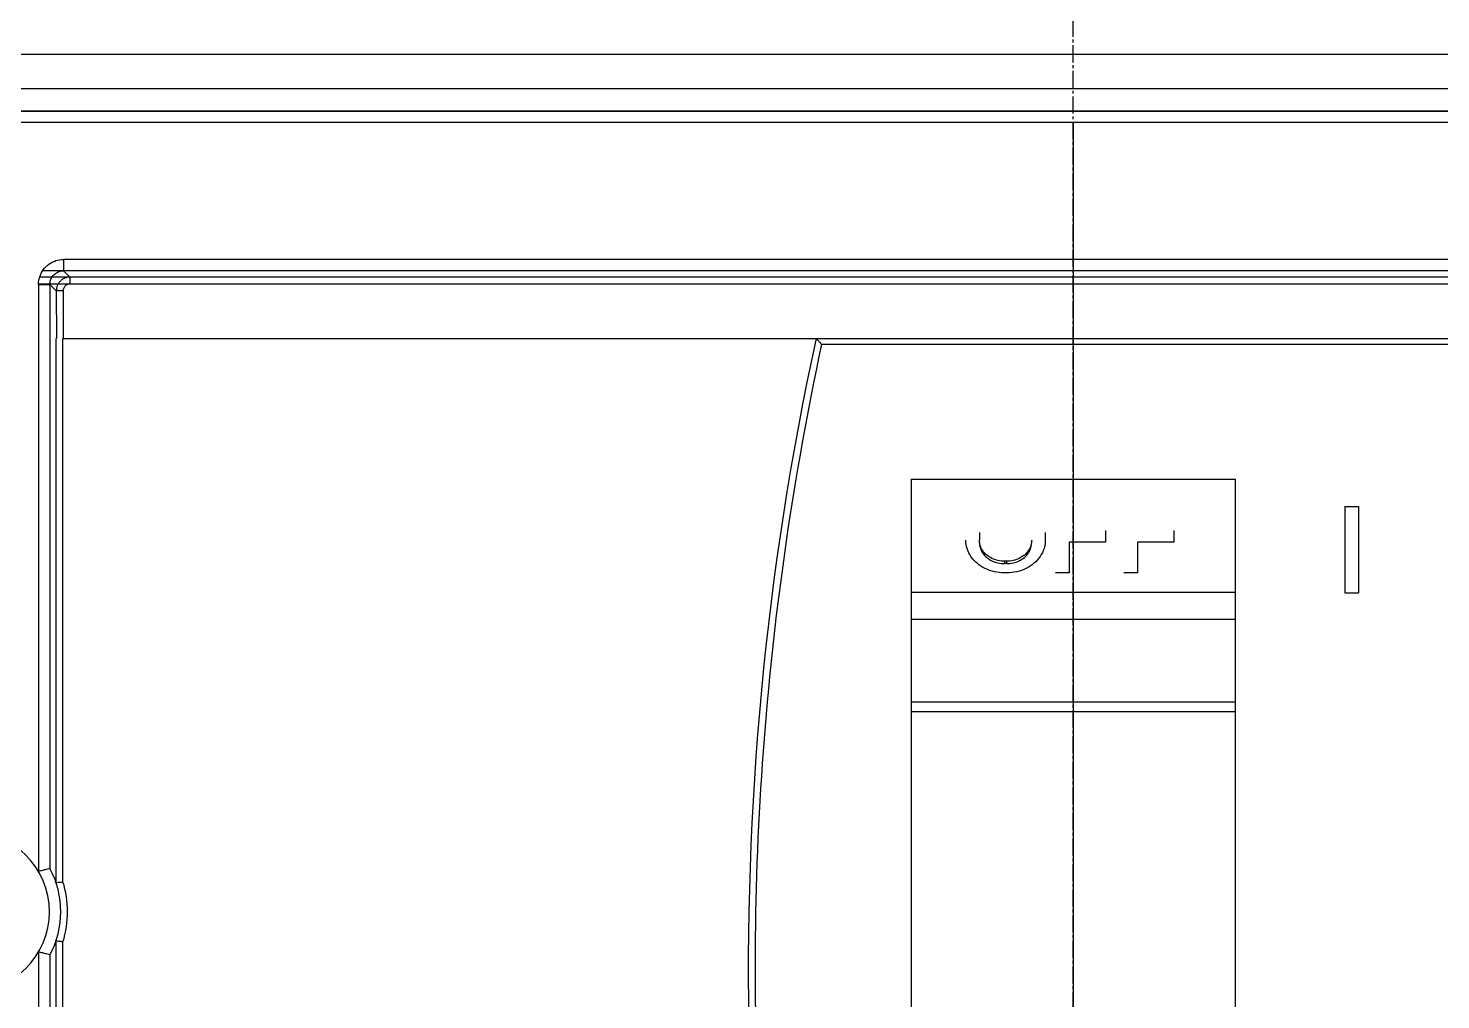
# Model space of a CAD drawing. Header units: millimetres. Extents: x 0 to 6325, y 0 to 4472.
# Drawn here: x 3766.6 to 3828.8, y 3349.6 to 3392.3 of the extents above; entities that cross this region are included whole.
import ezdxf

# ---------------------------------------------------------------- set-up
doc = ezdxf.new("R2010")
doc.units = ezdxf.units.MM
doc.linetypes.add('AXES2', pattern=[1.125, 0.75, -0.125, 0.125, -0.125])
doc.layers.add('AXE', color=80, linetype='AXES2')
doc.layers.add('THIET BI', color=2, linetype='Continuous')

# ---------------------------------------------------------------- blocks, each defined once
blk = doc.blocks.new('dfdfdfd')
for p, q in [((2712884.246, 167985.796), (2712745.946, 167985.796)), ((2712884.246, 167985.296), (2712745.946, 167985.296)), ((2712877.374, 167979.275), (2712788.167, 167979.275)), ((2712877.095, 167978.494), (2712787.118, 167978.494)), ((2712877.376, 167978.775), (2712787.249, 167978.775)), ((2712788.451, 167978.494), (2712788.17, 167978.775)), ((2712787.071, 167978.176), (2712787.571, 167978.176)), ((2712787.071, 167978.173), (2712787.071, 167952.363)), ((2712877.095, 167978.195), (2712787.072, 167978.195)), ((2712787.571, 167978.176), (2712787.571, 167952.494)), ((2712787.852, 167977.895), (2712787.571, 167978.176)), ((2712787.852, 167977.895), (2712787.854, 167975.796)), ((2712788.152, 167977.895), (2712787.852, 167977.895)), ((2712788.152, 167977.895), (2712788.152, 167975.796)), ((2712787.843, 167951.866), (2712787.843, 167975.796)), ((2712787.843, 167975.796), (2712787.854, 167975.796)), ((2712788.143, 167951.915), (2712788.143, 167975.796)), ((2712788.152, 167975.796), (2712877.375, 167975.796)), ((2712877.375, 167975.54), (2712821.522, 167975.54)), ((2712825.471, 167969.609), (2712825.471, 167924.394)), ((2712825.471, 167969.609), (2712839.721, 167969.609)), ((2712839.721, 167969.609), (2712839.721, 167924.394)), ((2712844.546, 167968.416), (2712844.546, 167964.616)), ((2712844.546, 167968.416), (2712845.146, 167968.416)), ((2712845.146, 167968.416), (2712845.146, 167964.616)), ((2712828.467, 167967.276), (2712828.467, 167966.938)), ((2712831.367, 167967.273), (2712831.367, 167966.935)), ((2712834.017, 167967.357), (2712834.017, 167966.849)), ((2712837.017, 167967.358), (2712837.017, 167966.85)), ((2712832.417, 167966.849), (2712832.417, 167965.496)), ((2712834.017, 167966.849), (2712832.417, 167966.849)), ((2712835.417, 167966.85), (2712835.417, 167965.497)), ((2712837.017, 167966.85), (2712835.417, 167966.85)), ((2712829.567, 167966.007), (2712829.567, 167965.901)), ((2712829.667, 167966.007), (2712829.567, 167966.007)), ((2712829.667, 167965.901), (2712829.667, 167966.007)), ((2712829.667, 167965.901), (2712829.567, 167965.901)), ((2712829.667, 167965.496), (2712829.567, 167965.496)), ((2712832.417, 167965.496), (2712831.817, 167965.496)), ((2712835.417, 167965.497), (2712834.817, 167965.497)), ((2712839.721, 167964.63), (2712825.471, 167964.63)), ((2712844.546, 167964.616), (2712845.146, 167964.616)), ((2712839.721, 167963.45), (2712825.471, 167963.45)), ((2712839.721, 167959.812), (2712825.471, 167959.812)), ((2712825.471, 167959.405), (2712839.721, 167959.405)), ((2712787.572, 167952.493), (2712787.572, 167952.493)), ((2712787.572, 167952.493), (2712787.572, 167952.493)), ((2712787.843, 167907.396), (2712787.843, 167949.326)), ((2712788.143, 167907.396), (2712788.143, 167949.277)), ((2712787.071, 167948.83), (2712787.071, 167906.419)), ((2712787.571, 167948.699), (2712787.571, 167906.417)), ((2712787.572, 167948.699), (2712787.572, 167948.7)), ((2712787.572, 167948.699), (2712787.572, 167948.7))]:
    blk.add_line(p, q)
for points in [[(2712787.571, 167952.494), (2712787.571, 167952.493), (2712787.572, 167952.493), (2712787.572, 167952.493)], [(2712787.571, 167952.494), (2712787.571, 167952.493), (2712787.572, 167952.493), (2712787.572, 167952.493)], [(2712787.571, 167948.699), (2712787.571, 167948.699), (2712787.572, 167948.699), (2712787.572, 167948.699)], [(2712787.571, 167948.699), (2712787.571, 167948.699), (2712787.572, 167948.699), (2712787.572, 167948.699)]]:
    blk.add_lwpolyline(points)
for centre, radius, start, end in [((2712949.296, 167947.996), 131, 167.74789, 195.0927), ((2712784.05, 167950.596), 3.5, 270, 90), ((2712784.05, 167950.596), 3.5, 270, 90), ((2712784.05, 167950.596), 4, 331.69761, 28.30239), ((2712784.05, 167950.596), 4, 331.69761, 28.30239), ((2712784.05, 167950.596), 4.3, 342.13881, 17.86127), ((2712784.05, 167950.596), 4.3, 342.13881, 17.86127)]:
    blk.add_arc(centre, radius, start, end)
for points, knots in [([(2712787.071, 167978.173), (2712787.071, 167978.287), (2712787.106, 167978.517), (2712787.264, 167978.83), (2712787.513, 167979.08), (2712787.826, 167979.239), (2712788.056, 167979.275), (2712788.17, 167979.275)], [0, 0, 0, 0, 0.340742, 0.686875, 1.034783, 1.380989, 1.721208, 1.721208, 1.721208, 1.721208]), ([(2712788.167, 167979.275), (2712788.168, 167979.213), (2712788.168, 167979.098), (2712788.168, 167978.946), (2712788.17, 167978.841), (2712788.169, 167978.79), (2712788.17, 167978.775)], [0, 0, 0, 0, 0.1862956, 0.3457623, 0.4554383, 0.4995353, 0.4995353, 0.4995353, 0.4995353]), ([(2712787.571, 167978.176), (2712787.571, 167978.238), (2712787.59, 167978.363), (2712787.676, 167978.534), (2712787.813, 167978.67), (2712787.983, 167978.756), (2712788.109, 167978.775), (2712788.17, 167978.775)], [0, 0, 0, 0, 0.1850432, 0.3743131, 0.564405, 0.7535797, 0.9383184, 0.9383184, 0.9383184, 0.9383184]), ([(2712788.451, 167978.494), (2712788.408, 167978.494), (2712788.319, 167978.485), (2712788.19, 167978.44), (2712788.07, 167978.365), (2712787.972, 167978.263), (2712787.901, 167978.145), (2712787.86, 167978.02), (2712787.852, 167977.935), (2712787.852, 167977.895)], [0, 0, 0, 0, 0.1294934, 0.266502, 0.4073563, 0.5485836, 0.6867646, 0.818265, 0.9393523, 0.9393523, 0.9393523, 0.9393523]), ([(2712788.451, 167978.494), (2712788.451, 167978.486), (2712788.451, 167978.455), (2712788.451, 167978.392), (2712788.452, 167978.301), (2712788.45, 167978.232), (2712788.448, 167978.195)], [0, 0, 0, 0, 0.0264935, 0.0921096, 0.1876618, 0.2997525, 0.2997525, 0.2997525, 0.2997525]), ([(2712788.448, 167978.195), (2712788.427, 167978.195), (2712788.382, 167978.189), (2712788.318, 167978.167), (2712788.259, 167978.129), (2712788.211, 167978.078), (2712788.176, 167978.019), (2712788.156, 167977.957), (2712788.152, 167977.915), (2712788.152, 167977.895)], [0, 0, 0, 0, 0.0642759, 0.1323939, 0.2022744, 0.2723046, 0.3408869, 0.4062541, 0.466592, 0.466592, 0.466592, 0.466592]), ([(2712821.522, 167975.54), (2712820.907, 167972.677), (2712819.869, 167966.919), (2712818.896, 167958.208), (2712818.507, 167949.469), (2712818.701, 167940.725), (2712819.479, 167932.003), (2712820.841, 167923.329), (2712822.137, 167917.609), (2712822.882, 167914.769)], [0, 0, 0, 0, 8.784619, 17.538219, 26.275587, 35.009909, 43.755075, 52.525371, 61.333757, 61.333757, 61.333757, 61.333757]), ([(2712821.282, 167975.796), (2712821.304, 167975.796), (2712821.347, 167975.731), (2712821.428, 167975.658), (2712821.489, 167975.581), (2712821.522, 167975.54)], [0, 0, 0, 0, 0.0650779, 0.1949253, 0.3517459, 0.3517459, 0.3517459, 0.3517459]), ([(2712829.567, 167965.496), (2712829.419, 167965.496), (2712829.126, 167965.528), (2712828.714, 167965.671), (2712828.358, 167965.9), (2712828.082, 167966.2), (2712827.907, 167966.553), (2712827.867, 167966.809), (2712827.867, 167966.935)], [0, 0, 0, 0, 0.442714, 0.87718, 1.296976, 1.699166, 2.085462, 2.462276, 2.462276, 2.462276, 2.462276]), ([(2712829.567, 167966.007), (2712829.471, 167966.007), (2712829.281, 167966.028), (2712829.015, 167966.121), (2712828.785, 167966.269), (2712828.607, 167966.463), (2712828.493, 167966.691), (2712828.467, 167966.856), (2712828.467, 167966.938)], [0, 0, 0, 0, 0.28723, 0.568172, 0.839135, 1.098727, 1.348473, 1.592842, 1.592842, 1.592842, 1.592842]), ([(2712828.467, 167966.831), (2712828.467, 167966.75), (2712828.493, 167966.584), (2712828.607, 167966.356), (2712828.785, 167966.162), (2712829.015, 167966.015), (2712829.281, 167965.922), (2712829.471, 167965.901), (2712829.567, 167965.901)], [0, 0, 0, 0, 0.244351, 0.494085, 0.753671, 1.024637, 1.305591, 1.592842, 1.592842, 1.592842, 1.592842]), ([(2712831.363, 167966.833), (2712831.355, 167966.741), (2712831.312, 167966.523), (2712831.152, 167966.2), (2712830.876, 167965.9), (2712830.52, 167965.671), (2712830.108, 167965.528), (2712829.815, 167965.496), (2712829.667, 167965.496)], [0, 0, 0, 0, 0.275724, 0.662019, 1.06421, 1.484005, 1.918471, 2.361185, 2.361185, 2.361185, 2.361185]), ([(2712830.76, 167966.833), (2712830.754, 167966.787), (2712830.725, 167966.659), (2712830.627, 167966.462), (2712830.449, 167966.269), (2712830.219, 167966.121), (2712829.953, 167966.028), (2712829.763, 167966.007), (2712829.667, 167966.007)], [0, 0, 0, 0, 0.139654, 0.389388, 0.648975, 0.919941, 1.200894, 1.488146, 1.488146, 1.488146, 1.488146]), ([(2712829.667, 167965.901), (2712829.763, 167965.901), (2712829.953, 167965.922), (2712830.219, 167966.015), (2712830.449, 167966.162), (2712830.627, 167966.356), (2712830.741, 167966.584), (2712830.767, 167966.75), (2712830.767, 167966.831)], [0, 0, 0, 0, 0.28723, 0.568172, 0.839135, 1.098727, 1.348473, 1.592842, 1.592842, 1.592842, 1.592842]), ([(2712787.571, 167952.494), (2712787.556, 167952.49), (2712787.503, 167952.476), (2712787.398, 167952.449), (2712787.246, 167952.41), (2712787.132, 167952.38), (2712787.071, 167952.363)], [0, 0, 0, 0, 0.0469811, 0.1622253, 0.3268584, 0.5162976, 0.5162976, 0.5162976, 0.5162976]), ([(2712787.571, 167952.494), (2712787.556, 167952.49), (2712787.503, 167952.476), (2712787.398, 167952.449), (2712787.246, 167952.41), (2712787.132, 167952.38), (2712787.071, 167952.363)], [0, 0, 0, 0, 0.0469811, 0.1622253, 0.3268584, 0.5162976, 0.5162976, 0.5162976, 0.5162976]), ([(2712787.843, 167951.866), (2712787.848, 167951.852), (2712787.919, 167951.898), (2712788.002, 167951.883), (2712788.093, 167951.907), (2712788.143, 167951.915)], [0, 0, 0, 0, 0.0438088, 0.1535053, 0.3036816, 0.3036816, 0.3036816, 0.3036816]), ([(2712787.843, 167951.866), (2712787.848, 167951.852), (2712787.919, 167951.898), (2712788.002, 167951.883), (2712788.093, 167951.907), (2712788.143, 167951.915)], [0, 0, 0, 0, 0.0438088, 0.1535053, 0.3036816, 0.3036816, 0.3036816, 0.3036816]), ([(2712787.843, 167949.326), (2712787.848, 167949.34), (2712787.92, 167949.294), (2712788.002, 167949.31), (2712788.094, 167949.285), (2712788.143, 167949.278)], [0, 0, 0, 0, 0.0427014, 0.1553675, 0.3036818, 0.3036818, 0.3036818, 0.3036818]), ([(2712787.843, 167949.326), (2712787.848, 167949.34), (2712787.92, 167949.294), (2712788.002, 167949.31), (2712788.094, 167949.285), (2712788.143, 167949.278)], [0, 0, 0, 0, 0.0427014, 0.1553675, 0.3036818, 0.3036818, 0.3036818, 0.3036818]), ([(2712787.571, 167948.699), (2712787.556, 167948.703), (2712787.503, 167948.716), (2712787.398, 167948.743), (2712787.246, 167948.783), (2712787.132, 167948.813), (2712787.071, 167948.83)], [0, 0, 0, 0, 0.0469811, 0.1622253, 0.3268584, 0.5162976, 0.5162976, 0.5162976, 0.5162976]), ([(2712787.571, 167948.699), (2712787.556, 167948.703), (2712787.503, 167948.716), (2712787.398, 167948.743), (2712787.246, 167948.783), (2712787.132, 167948.813), (2712787.071, 167948.83)], [0, 0, 0, 0, 0.0469811, 0.1622253, 0.3268584, 0.5162976, 0.5162976, 0.5162976, 0.5162976])]:
    blk.add_open_spline(points, degree=3, knots=knots)
for points in [[(2712830.767, 167966.938), (2712830.767, 167966.903), (2712830.765, 167966.867), (2712830.76, 167966.833)], [(2712831.367, 167966.935), (2712831.367, 167966.901), (2712831.366, 167966.867), (2712831.363, 167966.833)]]:
    blk.add_open_spline(points, degree=3)
at = {"layer": 'AXE'}
blk.add_line((2712832.596, 167830.441), (2712832.596, 168038.801), dxfattribs=at)
at = {"layer": 'THIET BI', "color": 1, "linetype": 'Continuous', "ltscale": 0.5}
blk.add_line((2712745.846, 167985.796), (2712884.946, 167985.796), dxfattribs=at)
blk.add_lwpolyline([(2712742.573, 167878.285), (2712887.573, 167878.285), (2712887.573, 167988.285), (2712742.573, 167988.285)], close=True, dxfattribs=at)
blk = doc.blocks.new('dfđf')
at = {"layer": 'THIET BI', "color": 4, "linetype": 'Continuous', "ltscale": 0.5}
blk.add_line((2511979.517, 175637.172), (2511979.517, 175482.327), dxfattribs=at)

msp = doc.modelspace()

# ---------------------------------------------------------------- linework, layer by layer
at = {"layer": 'THIET BI', "color": 1, "linetype": 'Continuous', "ltscale": 0.5}
msp.add_lwpolyline([(3759.234, 3389.698), (3865.936, 3389.698), (3865.936, 3282.671), (3759.234, 3282.671)], close=True, dxfattribs=at)

# ---------------------------------------------------------------- block references
at = {"color": 7, "linetype": 'Continuous'}
msp.add_blockref('dfđf', (-2508166.93, -172248.984), dxfattribs=at)
at = {"layer": 'THIET BI', "color": 7, "linetype": 'Continuous'}
msp.add_blockref('dfdfdfd', (-2709020.01, -164597.098), dxfattribs=at)

doc.saveas('drawing.dxf')
